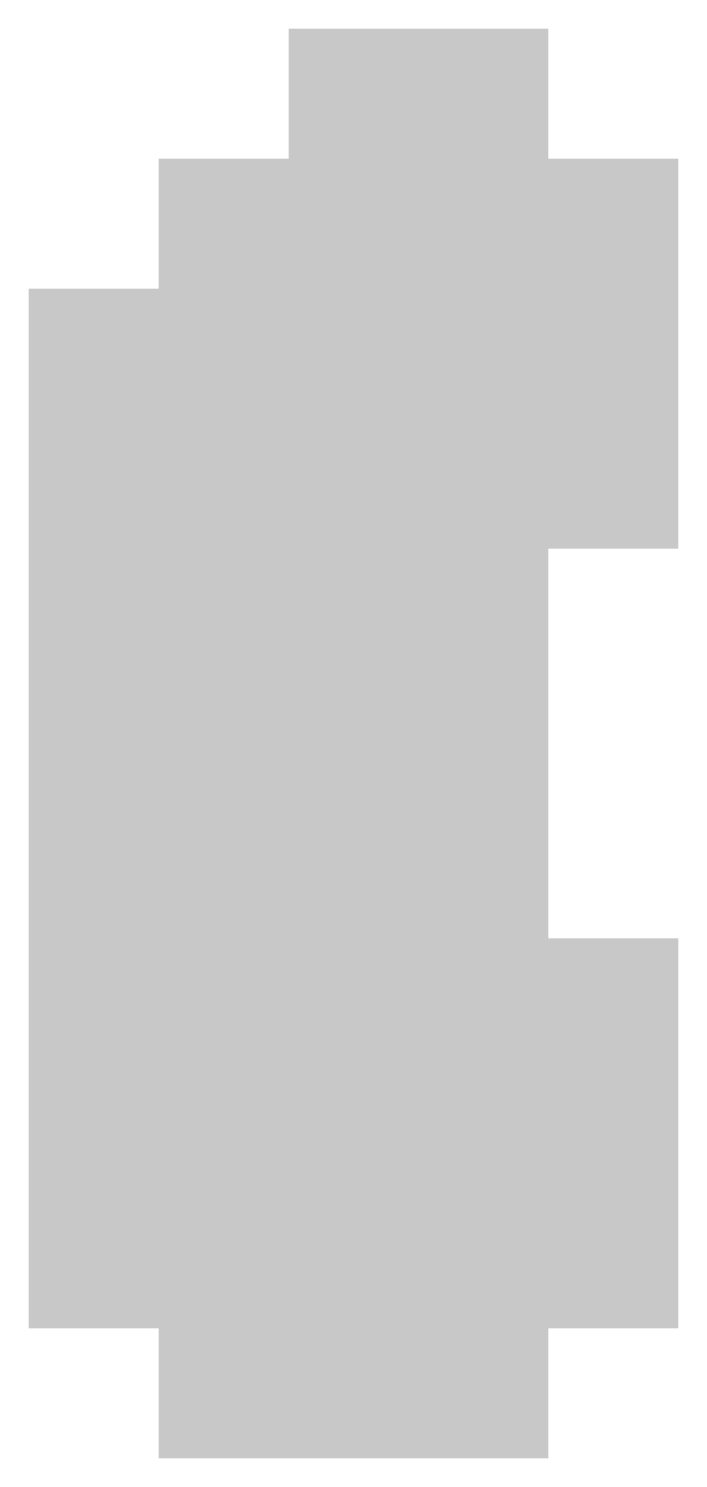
# Model space of a CAD drawing. Header units: metres. Extents: x -0.2 to 72.6, y -0.2 to 14.2.
# Drawn here: x 71.45 to 72.45, y 5 to 7.2 of the extents above; entities that cross this region are included whole.
import ezdxf

# ---------------------------------------------------------------- set-up
doc = ezdxf.new("R2010")
doc.units = ezdxf.units.M

msp = doc.modelspace()

# ---------------------------------------------------------------- hatches: boundary and pattern name
at = {"true_color": 0xff0000}
h = msp.add_hatch(color=7, dxfattribs=at)
h.dxf.hatch_style = 1
h.paths.add_polyline_path([(71.85, 7), (72.05, 7), (72.05, 7.2), (71.85, 7.2)])
h = msp.add_hatch(color=7, dxfattribs=at)
h.dxf.hatch_style = 1
h.paths.add_polyline_path([(72.05, 7), (72.25, 7), (72.25, 7.2), (72.05, 7.2)])
h = msp.add_hatch(color=7, dxfattribs=at)
h.dxf.hatch_style = 1
h.paths.add_polyline_path([(71.65, 6.8), (71.85, 6.8), (71.85, 7), (71.65, 7)])
h = msp.add_hatch(color=7, dxfattribs=at)
h.dxf.hatch_style = 1
h.paths.add_polyline_path([(71.85, 6.8), (72.05, 6.8), (72.05, 7), (71.85, 7)])
h = msp.add_hatch(color=7, dxfattribs=at)
h.dxf.hatch_style = 1
h.paths.add_polyline_path([(72.05, 6.8), (72.25, 6.8), (72.25, 7), (72.05, 7)])
h = msp.add_hatch(color=7, dxfattribs=at)
h.dxf.hatch_style = 1
h.paths.add_polyline_path([(72.25, 6.8), (72.45, 6.8), (72.45, 7), (72.25, 7)])
h = msp.add_hatch(color=7, dxfattribs=at)
h.dxf.hatch_style = 1
h.paths.add_polyline_path([(71.45, 6.6), (71.65, 6.6), (71.65, 6.8), (71.45, 6.8)])
h = msp.add_hatch(color=7, dxfattribs=at)
h.dxf.hatch_style = 1
h.paths.add_polyline_path([(71.65, 6.6), (71.85, 6.6), (71.85, 6.8), (71.65, 6.8)])
h = msp.add_hatch(color=7, dxfattribs=at)
h.dxf.hatch_style = 1
h.paths.add_polyline_path([(71.85, 6.6), (72.05, 6.6), (72.05, 6.8), (71.85, 6.8)])
at = {"true_color": 0x00ff00}
h = msp.add_hatch(color=7, dxfattribs=at)
h.dxf.hatch_style = 1
h.paths.add_polyline_path([(72.05, 6.6), (72.25, 6.6), (72.25, 6.8), (72.05, 6.8)])
at = {"true_color": 0xff0000}
h = msp.add_hatch(color=7, dxfattribs=at)
h.dxf.hatch_style = 1
h.paths.add_polyline_path([(72.25, 6.6), (72.45, 6.6), (72.45, 6.8), (72.25, 6.8)])
h = msp.add_hatch(color=7, dxfattribs=at)
h.dxf.hatch_style = 1
h.paths.add_polyline_path([(71.45, 6.4), (71.65, 6.4), (71.65, 6.6), (71.45, 6.6)])
at = {"true_color": 0x00ff00}
h = msp.add_hatch(color=7, dxfattribs=at)
h.dxf.hatch_style = 1
h.paths.add_polyline_path([(71.65, 6.4), (71.85, 6.4), (71.85, 6.6), (71.65, 6.6)])
at = {"true_color": 0xffff00}
h = msp.add_hatch(color=7, dxfattribs=at)
h.dxf.hatch_style = 1
h.paths.add_polyline_path([(71.85, 6.4), (72.05, 6.4), (72.05, 6.6), (71.85, 6.6)])
h = msp.add_hatch(color=7, dxfattribs=at)
h.dxf.hatch_style = 1
h.paths.add_polyline_path([(72.05, 6.4), (72.25, 6.4), (72.25, 6.6), (72.05, 6.6)])
at = {"true_color": 0xff0000}
h = msp.add_hatch(color=7, dxfattribs=at)
h.dxf.hatch_style = 1
h.paths.add_polyline_path([(72.25, 6.4), (72.45, 6.4), (72.45, 6.6), (72.25, 6.6)])
h = msp.add_hatch(color=7, dxfattribs=at)
h.dxf.hatch_style = 1
h.paths.add_polyline_path([(71.45, 6.2), (71.65, 6.2), (71.65, 6.4), (71.45, 6.4)])
at = {"true_color": 0x00ff00}
h = msp.add_hatch(color=7, dxfattribs=at)
h.dxf.hatch_style = 1
h.paths.add_polyline_path([(71.65, 6.2), (71.85, 6.2), (71.85, 6.4), (71.65, 6.4)])
at = {"true_color": 0xffff00}
h = msp.add_hatch(color=7, dxfattribs=at)
h.dxf.hatch_style = 1
h.paths.add_polyline_path([(71.85, 6.2), (72.05, 6.2), (72.05, 6.4), (71.85, 6.4)])
h = msp.add_hatch(color=7, dxfattribs=at)
h.dxf.hatch_style = 1
h.paths.add_polyline_path([(72.05, 6.2), (72.25, 6.2), (72.25, 6.4), (72.05, 6.4)])
at = {"true_color": 0xff0000}
h = msp.add_hatch(color=7, dxfattribs=at)
h.dxf.hatch_style = 1
h.paths.add_polyline_path([(71.45, 6), (71.65, 6), (71.65, 6.2), (71.45, 6.2)])
at = {"true_color": 0x00ff00}
h = msp.add_hatch(color=7, dxfattribs=at)
h.dxf.hatch_style = 1
h.paths.add_polyline_path([(71.65, 6), (71.85, 6), (71.85, 6.2), (71.65, 6.2)])
h = msp.add_hatch(color=7, dxfattribs=at)
h.dxf.hatch_style = 1
h.paths.add_polyline_path([(71.85, 6), (72.05, 6), (72.05, 6.2), (71.85, 6.2)])
at = {"true_color": 0xff0000}
h = msp.add_hatch(color=7, dxfattribs=at)
h.dxf.hatch_style = 1
h.paths.add_polyline_path([(72.05, 6), (72.25, 6), (72.25, 6.2), (72.05, 6.2)])
h = msp.add_hatch(color=7, dxfattribs=at)
h.dxf.hatch_style = 1
h.paths.add_polyline_path([(71.45, 5.8), (71.65, 5.8), (71.65, 6), (71.45, 6)])
at = {"true_color": 0x00ff00}
h = msp.add_hatch(color=7, dxfattribs=at)
h.dxf.hatch_style = 1
h.paths.add_polyline_path([(71.65, 5.8), (71.85, 5.8), (71.85, 6), (71.65, 6)])
h = msp.add_hatch(color=7, dxfattribs=at)
h.dxf.hatch_style = 1
h.paths.add_polyline_path([(71.85, 5.8), (72.05, 5.8), (72.05, 6), (71.85, 6)])
h = msp.add_hatch(color=7, dxfattribs=at)
h.dxf.hatch_style = 1
h.paths.add_polyline_path([(72.05, 5.8), (72.25, 5.8), (72.25, 6), (72.05, 6)])
at = {"true_color": 0xff0000}
h = msp.add_hatch(color=7, dxfattribs=at)
h.dxf.hatch_style = 1
h.paths.add_polyline_path([(71.45, 5.6), (71.65, 5.6), (71.65, 5.8), (71.45, 5.8)])
at = {"true_color": 0x00ff00}
h = msp.add_hatch(color=7, dxfattribs=at)
h.dxf.hatch_style = 1
h.paths.add_polyline_path([(71.65, 5.6), (71.85, 5.6), (71.85, 5.8), (71.65, 5.8)])
at = {"true_color": 0xffff00}
h = msp.add_hatch(color=7, dxfattribs=at)
h.dxf.hatch_style = 1
h.paths.add_polyline_path([(71.85, 5.6), (72.05, 5.6), (72.05, 5.8), (71.85, 5.8)])
h = msp.add_hatch(color=7, dxfattribs=at)
h.dxf.hatch_style = 1
h.paths.add_polyline_path([(72.05, 5.6), (72.25, 5.6), (72.25, 5.8), (72.05, 5.8)])
at = {"true_color": 0xff0000}
h = msp.add_hatch(color=7, dxfattribs=at)
h.dxf.hatch_style = 1
h.paths.add_polyline_path([(72.25, 5.6), (72.45, 5.6), (72.45, 5.8), (72.25, 5.8)])
h = msp.add_hatch(color=7, dxfattribs=at)
h.dxf.hatch_style = 1
h.paths.add_polyline_path([(71.45, 5.4), (71.65, 5.4), (71.65, 5.6), (71.45, 5.6)])
at = {"true_color": 0x00ff00}
h = msp.add_hatch(color=7, dxfattribs=at)
h.dxf.hatch_style = 1
h.paths.add_polyline_path([(71.65, 5.4), (71.85, 5.4), (71.85, 5.6), (71.65, 5.6)])
at = {"true_color": 0xffff00}
h = msp.add_hatch(color=7, dxfattribs=at)
h.dxf.hatch_style = 1
h.paths.add_polyline_path([(71.85, 5.4), (72.05, 5.4), (72.05, 5.6), (71.85, 5.6)])
at = {"true_color": 0x0000ff}
h = msp.add_hatch(color=7, dxfattribs=at)
h.dxf.hatch_style = 1
h.paths.add_polyline_path([(72.05, 5.4), (72.25, 5.4), (72.25, 5.6), (72.05, 5.6)])
at = {"true_color": 0xff0000}
h = msp.add_hatch(color=7, dxfattribs=at)
h.dxf.hatch_style = 1
h.paths.add_polyline_path([(72.25, 5.4), (72.45, 5.4), (72.45, 5.6), (72.25, 5.6)])
h = msp.add_hatch(color=7, dxfattribs=at)
h.dxf.hatch_style = 1
h.paths.add_polyline_path([(71.45, 5.2), (71.65, 5.2), (71.65, 5.4), (71.45, 5.4)])
h = msp.add_hatch(color=7, dxfattribs=at)
h.dxf.hatch_style = 1
h.paths.add_polyline_path([(71.65, 5.2), (71.85, 5.2), (71.85, 5.4), (71.65, 5.4)])
h = msp.add_hatch(color=7, dxfattribs=at)
h.dxf.hatch_style = 1
h.paths.add_polyline_path([(71.85, 5.2), (72.05, 5.2), (72.05, 5.4), (71.85, 5.4)])
h = msp.add_hatch(color=7, dxfattribs=at)
h.dxf.hatch_style = 1
h.paths.add_polyline_path([(72.05, 5.2), (72.25, 5.2), (72.25, 5.4), (72.05, 5.4)])
h = msp.add_hatch(color=7, dxfattribs=at)
h.dxf.hatch_style = 1
h.paths.add_polyline_path([(72.25, 5.2), (72.45, 5.2), (72.45, 5.4), (72.25, 5.4)])
h = msp.add_hatch(color=7, dxfattribs=at)
h.dxf.hatch_style = 1
h.paths.add_polyline_path([(71.65, 5), (71.85, 5), (71.85, 5.2), (71.65, 5.2)])
h = msp.add_hatch(color=7, dxfattribs=at)
h.dxf.hatch_style = 1
h.paths.add_polyline_path([(71.85, 5), (72.05, 5), (72.05, 5.2), (71.85, 5.2)])
h = msp.add_hatch(color=7, dxfattribs=at)
h.dxf.hatch_style = 1
h.paths.add_polyline_path([(72.05, 5), (72.25, 5), (72.25, 5.2), (72.05, 5.2)])

doc.saveas('drawing.dxf')
